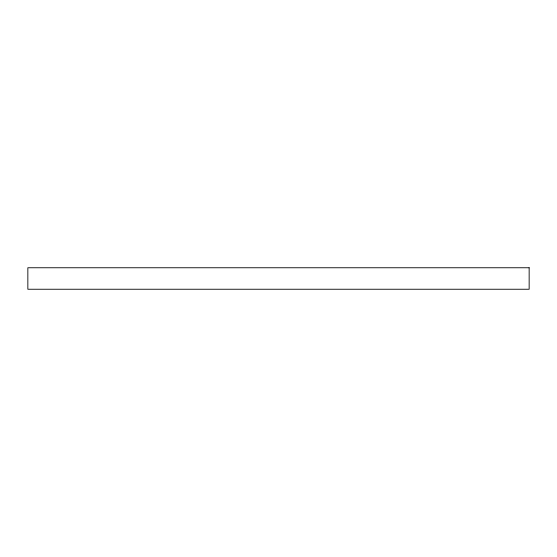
<?xml version="1.0" encoding="UTF-8"?>
<svg xmlns="http://www.w3.org/2000/svg" width="557" height="557" viewBox="0 0 557 557"><rect width="100%" height="100%" fill="white"/><g stroke="black" fill="none" stroke-linecap="round" stroke-linejoin="round"><path stroke-width="0.84" d="M529.15 267.757L27.85 267.757L27.85 289.243L529.15 289.243L529.15 267.757"/></g></svg>
